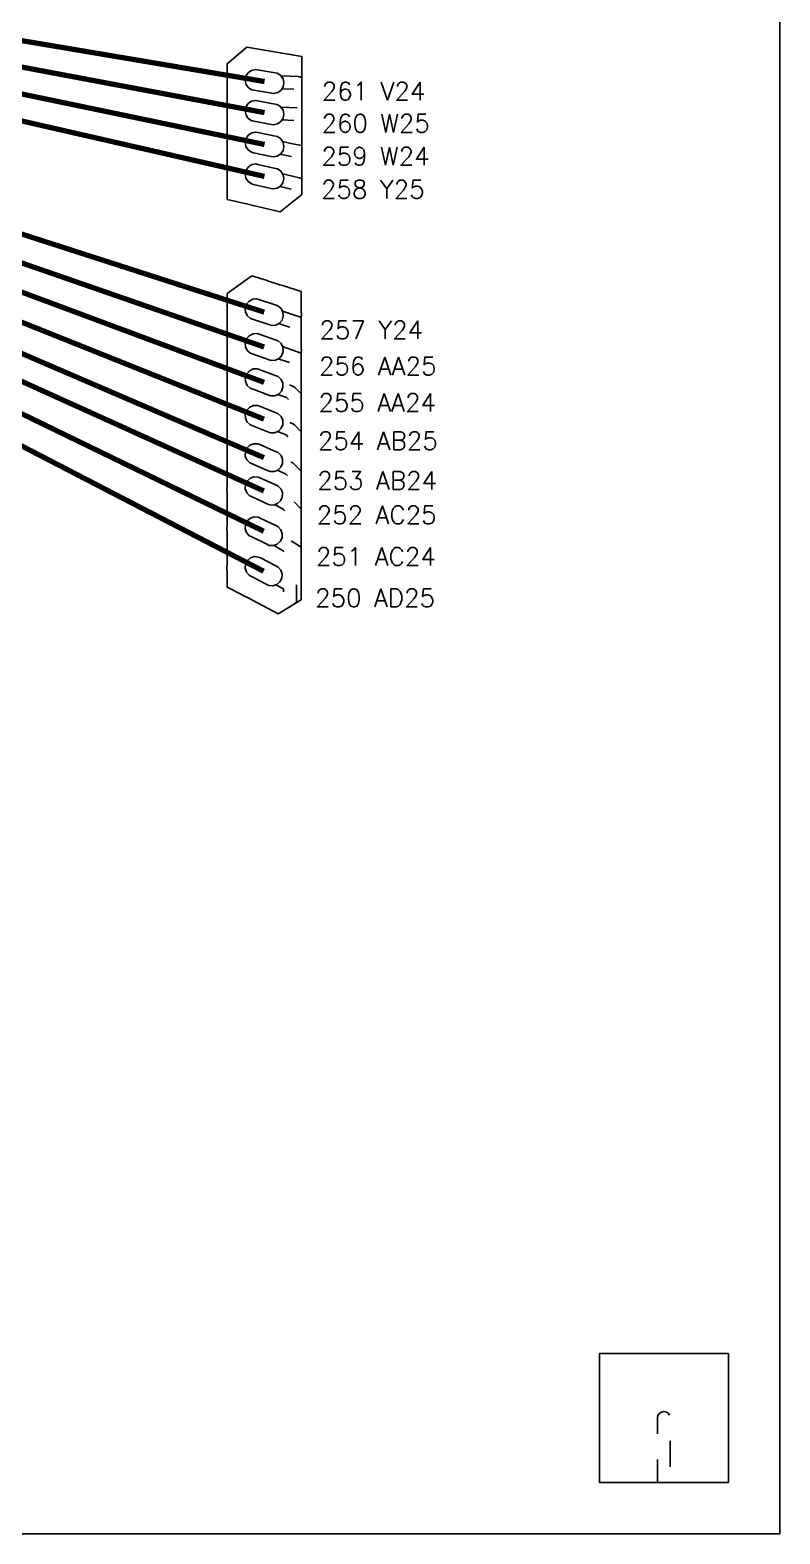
# Model space of a CAD drawing. Extents: x -8.5 to 8.5, y -8.5 to 8.5.
# Drawn here: x 5.59 to 8.5, y -8.5 to -2.66 of the extents above; entities that cross this region are included whole.
import ezdxf
from ezdxf.enums import TextEntityAlignment as Align

# ---------------------------------------------------------------- set-up
doc = ezdxf.new("R2010")
doc.units = 0
doc.header["$MEASUREMENT"] = 0
doc.linetypes.add('DASHED', pattern=[0.03, 0.015, -0.015])
for name, color, linetype in [('COPPER', 40, 'CONTINUOUS'), ('DIE_TEXT_1', 5, 'CONTINUOUS'), ('FINGER_PAD_1', 7, 'CONTINUOUS'), ('FINGER_TEXT_1', 4, 'CONTINUOUS'), ('TOPSOLDERMASK', 4, 'CONTINUOUS'), ('WIRE_TIER_2', 1, 'CONTINUOUS')]:
    doc.layers.add(name, color=color, linetype=linetype)
doc.styles.add('FONT0', font='romans', dxfattribs={"height": 1})

# ---------------------------------------------------------------- blocks, each defined once
blk = doc.blocks.new('FINGER-100X250OBR_1')
at = {"layer": 'FINGER_PAD_1', "flags": 128}
blk.add_lwpolyline([(0.00795, 0.07499), (-0.00795, 0.07499), (-0.02265, 0.0689), (-0.0339, 0.05765), (-0.03999, 0.04295), (-0.04, 0.035), (-0.04, -0.035), (-0.03999, -0.04295), (-0.0339, -0.05765), (-0.02265, -0.0689), (-0.00795, -0.07499), (0.00795, -0.07499), (0.02265, -0.0689), (0.0339, -0.05765), (0.03999, -0.04295), (0.04, -0.035), (0.04, 0.035), (0.03999, 0.04295), (0.0339, 0.05765), (0.02265, 0.0689)], close=True, dxfattribs=at)

msp = doc.modelspace()

# ---------------------------------------------------------------- linework, layer by layer
at = {"layer": 'COPPER', "linetype": 'DASHED', "ltscale": 2, "flags": 128}
for points in [[(6.56483, -2.84031), (6.57286, -2.85159), (6.57642, -2.8671), (6.57377, -2.88278), (6.56891, -2.89053), (6.61985, -2.89282), (6.63375, -2.90671), (6.63385, -2.90682), (6.63567, -2.90847), (6.63764, -2.90993), (6.63974, -2.91119), (6.64196, -2.91224), (6.64427, -2.91307), (6.64566, -2.91341), (6.64566, -2.87741), (6.64608, -2.87494), (6.64566, -2.86072), (6.64566, -2.84834), (6.64454, -2.84751), (6.64244, -2.84625), (6.64022, -2.8452), (6.63791, -2.84437), (6.63553, -2.84378), (6.63311, -2.84342), (6.63177, -2.84335), (6.63177, -2.84332)], [(6.56451, -2.96131), (6.57293, -2.97361), (6.5762, -2.98918), (6.57327, -3.00481), (6.56886, -3.01157), (6.64566, -3.0154), (6.64566, -2.99855), (6.64571, -2.99827), (6.64566, -2.99328), (6.64566, -2.96536)], [(6.57115, -3.09578), (6.57296, -3.09855), (6.57593, -3.11417), (6.57269, -3.12974), (6.56374, -3.14289), (6.56096, -3.14471), (6.59944, -3.15272), (6.59945, -3.15272), (6.59945, -3.15273), (6.63555, -3.16024), (6.64565, -3.17034), (6.64565, -3.11129), (6.60962, -3.10379), (6.60962, -3.1038), (6.60961, -3.1038), (6.60961, -3.10379)], [(6.57118, -3.22116), (6.57295, -3.22398), (6.57561, -3.23966), (6.57207, -3.25517), (6.56286, -3.26814), (6.56007, -3.26989), (6.59855, -3.27868), (6.59855, -3.27866), (6.59857, -3.27866), (6.59856, -3.27869), (6.61668, -3.28282), (6.6395, -3.30564), (6.64564, -3.30075), (6.64564, -3.24122), (6.64511, -3.24074), (6.64314, -3.23928), (6.64104, -3.23802), (6.63882, -3.23697), (6.63651, -3.23614), (6.6348, -3.23572), (6.63481, -3.23569), (6.60967, -3.22995), (6.60966, -3.22998), (6.60965, -3.22998), (6.60966, -3.22995)], [(6.57091, -3.75433), (6.57242, -3.75727), (6.57371, -3.77311), (6.56883, -3.78826), (6.55852, -3.80038), (6.55556, -3.80189), (6.59409, -3.81432), (6.59409, -3.81431), (6.59411, -3.81431), (6.5941, -3.81433), (6.64321, -3.83017), (6.64321, -3.77765), (6.60943, -3.76675), (6.60942, -3.76677), (6.60941, -3.76677), (6.60942, -3.76675)], [(6.57071, -3.89116), (6.57215, -3.89414), (6.57308, -3.91001), (6.56787, -3.92504), (6.5573, -3.93693), (6.55431, -3.93838), (6.64321, -3.96924), (6.64321, -3.91634)], [(6.57045, -4.02993), (6.57183, -4.03294), (6.57241, -4.04883), (6.56685, -4.06374), (6.55602, -4.07539), (6.55302, -4.07676), (6.58644, -4.0892), (6.6432, -4.14596), (6.6432, -4.07529), (6.61794, -4.05003), (6.61612, -4.04838), (6.61415, -4.04692), (6.61205, -4.04566), (6.60983, -4.04461), (6.60897, -4.0443), (6.60898, -4.04428)], [(6.57013, -4.17447), (6.57144, -4.17752), (6.57163, -4.19342), (6.56571, -4.20819), (6.55459, -4.21957), (6.55157, -4.22087), (6.58533, -4.23438), (6.64319, -4.29223), (6.64319, -4.22156), (6.61706, -4.19543), (6.61524, -4.19378), (6.61327, -4.19232), (6.61117, -4.19106), (6.60895, -4.19001), (6.60867, -4.18991), (6.60867, -4.1899)], [(6.56946, -4.32515), (6.57094, -4.32888), (6.57072, -4.34478), (6.56443, -4.35939), (6.55303, -4.37049), (6.55062, -4.37145), (6.58219, -4.38476), (6.64318, -4.44574), (6.64318, -4.37507), (6.61408, -4.34597), (6.61226, -4.34432), (6.61029, -4.34286), (6.60819, -4.3416), (6.60611, -4.34062), (6.60611, -4.34061), (6.60599, -4.34056), (6.60597, -4.34055), (6.60595, -4.34054)], [(6.57038, -4.46408), (6.57001, -4.47535), (6.56345, -4.48985), (6.55184, -4.50073), (6.54096, -4.50483), (6.57467, -4.52413), (6.64317, -4.59236), (6.64317, -4.52181), (6.60763, -4.4864), (6.60762, -4.48641), (6.60584, -4.48479), (6.60387, -4.48333), (6.60239, -4.48244), (6.6024, -4.48242)], [(6.56956, -4.62336), (6.56894, -4.63377), (6.56198, -4.64808), (6.55008, -4.65864), (6.53824, -4.66274), (6.61444, -4.71032), (6.64316, -4.73903), (6.64316, -4.66934)], [(6.56808, -4.77176), (6.56908, -4.77492), (6.56772, -4.79076), (6.5604, -4.80489), (6.54823, -4.81513), (6.54508, -4.81613), (6.57468, -4.83148), (6.57468, -4.91562), (6.62468, -4.88523), (6.62468, -4.8163), (6.62455, -4.81385), (6.62419, -4.81143), (6.6236, -4.80905), (6.62277, -4.80674), (6.62172, -4.80452), (6.62046, -4.80242), (6.619, -4.80045), (6.61735, -4.79863), (6.61553, -4.79698), (6.61356, -4.79552), (6.61146, -4.79426), (6.61117, -4.79412), (6.61118, -4.79411), (6.60396, -4.79036), (6.60395, -4.79038), (6.60393, -4.79037), (6.60394, -4.79036)], [(8.05, -8.02501), (8.04044, -8.02691), (8.03233, -8.03233), (8.02691, -8.04044), (8.02501, -8.05), (8.025, -8.05), (8.025, -8.3), (8.075, -8.3), (8.075, -8.05), (8.07309, -8.04044), (8.06767, -8.03233), (8.05956, -8.02691)]]:
    msp.add_lwpolyline(points, close=True, dxfattribs=at)
at = {"layer": 'DIE_TEXT_1'}
msp.add_lwpolyline([(-8.5, -8.5), (8.5, -8.5), (8.5, 8.5), (-8.5, 8.5), (-8.5, -8.5)], dxfattribs=at)
at = {"layer": 'TOPSOLDERMASK', "flags": 128}
for points in [[(6.43278, -2.72923), (6.35664, -2.79359), (6.35664, -2.84753), (6.35622, -2.85), (6.35664, -2.86424), (6.35663, -2.96655), (6.35635, -2.96805), (6.3566, -2.99167), (6.35663, -2.99181), (6.35662, -3.0883), (6.35653, -3.08875), (6.35632, -3.11238), (6.35662, -3.11397), (6.35662, -3.21537), (6.3561, -3.23355), (6.35661, -3.23659), (6.35661, -3.32085), (6.44743, -3.34161), (6.44964, -3.34212), (6.46865, -3.34646), (6.56162, -3.36772), (6.64564, -3.30075), (6.64566, -2.99855), (6.64571, -2.99827), (6.64566, -2.99328), (6.64566, -2.87741), (6.64608, -2.87494), (6.64566, -2.86072), (6.64567, -2.76514)], [(6.45166, -3.61605), (6.35648, -3.68536), (6.35648, -3.74001), (6.35556, -3.74792), (6.35648, -3.75927), (6.35647, -3.87328), (6.35554, -3.87997), (6.35647, -3.8957), (6.35646, -4.00851), (6.35559, -4.0139), (6.35644, -4.03751), (6.35646, -4.03759), (6.35645, -4.14934), (6.35572, -4.15327), (6.356, -4.17689), (6.35645, -4.17902), (6.35644, -4.29661), (6.35592, -4.29906), (6.35559, -4.32268), (6.35644, -4.3273), (6.35643, -4.42426), (6.35612, -4.42561), (6.35534, -4.44922), (6.35643, -4.45584), (6.35643, -4.5787), (6.35504, -4.60186), (6.35642, -4.61192), (6.35642, -4.73372), (6.35473, -4.75336), (6.35641, -4.76845), (6.35641, -4.82533), (6.41446, -4.85543), (6.4201, -4.85836), (6.43176, -4.8644), (6.55436, -4.92797), (6.64315, -4.874), (6.64321, -3.90975), (6.64374, -3.90591), (6.64321, -3.89687), (6.64321, -3.77629), (6.64424, -3.76744), (6.64322, -3.75474), (6.64322, -3.67781), (6.57176, -3.65477), (6.56051, -3.65114), (6.51293, -3.6358), (6.5069, -3.63386)], [(8.3, -7.8), (7.8, -7.8), (7.8, -8.3), (8.3, -8.3)]]:
    msp.add_lwpolyline(points, close=True, dxfattribs=at)
at = {"layer": 'WIRE_TIER_2', "const_width": 0.0203}
for points in [[(3.86275, -2.4177), (6.50115, -2.86247)], [(3.86275, -2.4877), (6.50103, -2.98316)], [(3.86275, -2.5577), (6.50089, -3.10669)], [(3.86275, -2.6277), (6.50074, -3.23071)], [(3.86275, -2.9077), (6.4999, -3.75768)], [(3.86275, -2.9777), (6.49964, -3.89294)], [(3.86275, -3.0477), (6.49936, -4.03011)], [(3.86275, -3.1177), (6.49905, -4.17293)], [(3.86275, -3.1877), (6.49869, -4.32244)], [(3.86275, -3.2577), (6.49842, -4.45167)], [(3.86275, -3.3277), (6.49801, -4.60815)], [(3.86275, -3.3977), (6.49749, -4.76331)]]:
    msp.add_lwpolyline(points, dxfattribs=at)

# ---------------------------------------------------------------- block references
at = {"layer": 'FINGER_PAD_1'}
for p, rotation in [((6.50115, -2.86247), 260.431), ((6.50103, -2.98316), 259.364), ((6.50089, -3.10669), 258.245), ((6.50074, -3.23071), 257.124), ((6.4999, -3.75768), 252.135), ((6.49964, -3.89294), 250.859), ((6.49936, -4.03011), 249.564), ((6.49905, -4.17293), 248.185), ((6.49869, -4.32244), 246.709), ((6.49842, -4.45167), 245.629), ((6.49801, -4.60815), 244.085), ((6.49749, -4.76331), 242.602)]:
    msp.add_blockref('FINGER-100X250OBR_1', p, dxfattribs=dict(at, rotation=rotation))

# ---------------------------------------------------------------- texts
at = {"layer": 'FINGER_TEXT_1', "style": 'FONT0'}
for s, p in [('261 V24', (6.72301, -2.89988)), ('260 W25', (6.72216, -3.02468)), ('259 W24', (6.72117, -3.15252)), ('258 Y25', (6.72008, -3.28085)), ('257 Y24', (6.71404, -3.82672)), ('256 AA25', (6.71218, -3.96674)), ('255 AA24', (6.7102, -4.10866)), ('254 AB25', (6.70792, -4.25656)), ('253 AB24', (6.70535, -4.4114)), ('252 AC25', (6.70337, -4.5445)), ('251 AC24', (6.70037, -4.7065)), ('250 AD25', (6.69723, -4.86687))]:
    msp.add_text(s, height=0.07, dxfattribs=at).set_placement(p, align=Align.MIDDLE_LEFT)

doc.saveas('drawing.dxf')
